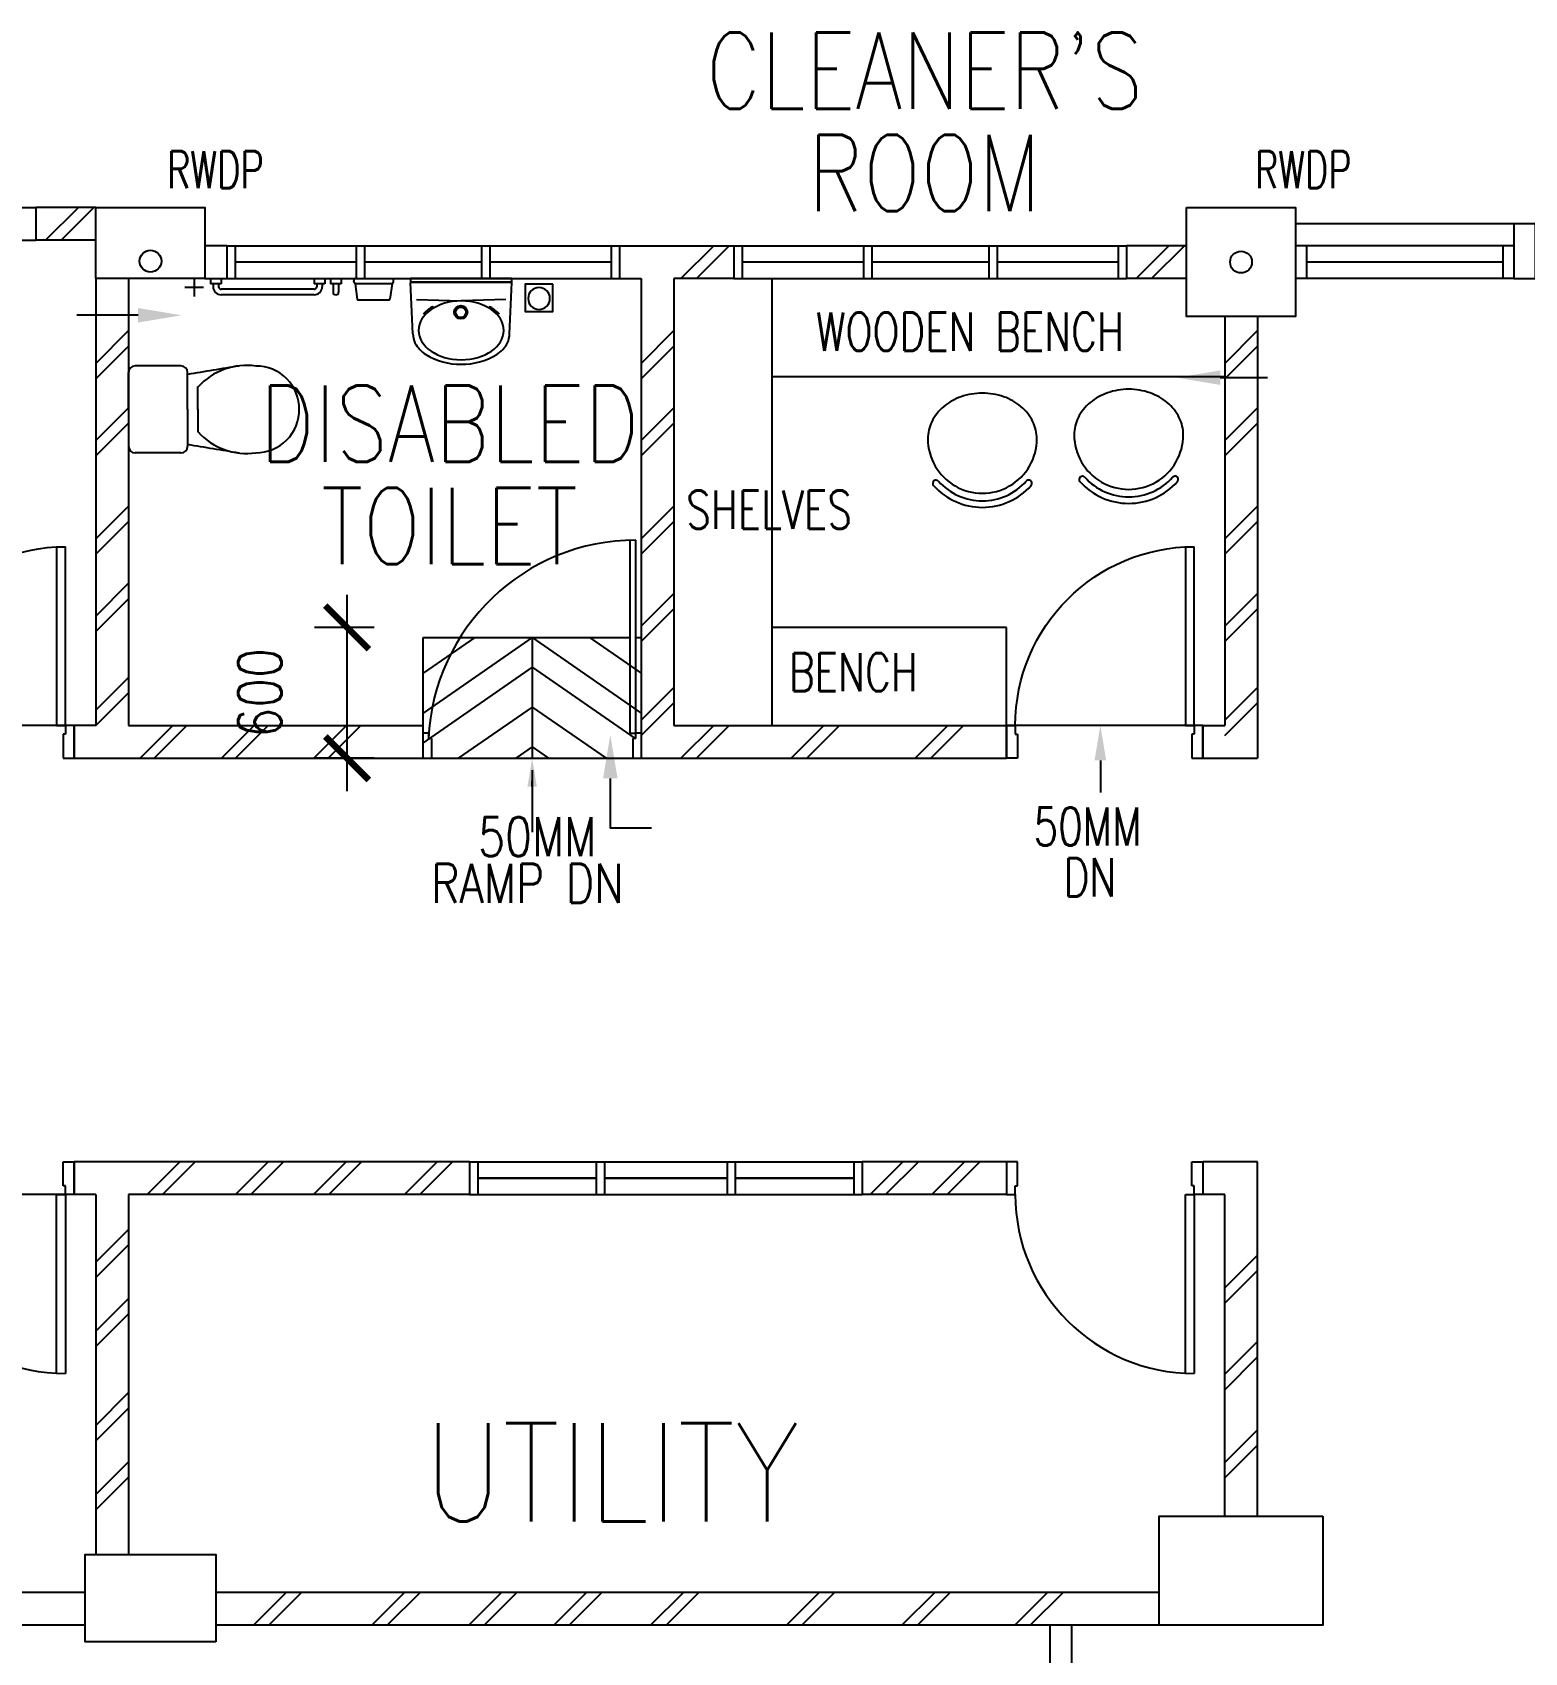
# Model space of a CAD drawing. Extents: x 2687779 to 2997471, y -863049 to -631414.
# Drawn here: x 2761675 to 2768516, y -790799 to -783371 of the extents above; entities that cross this region are included whole.
import ezdxf
from ezdxf.enums import TextEntityAlignment as Align

# ---------------------------------------------------------------- set-up
doc = ezdxf.new("R2010")
doc.units = 0
doc.header["$LTSCALE"] = 10
doc.header["$MEASUREMENT"] = 0
doc.header["$PDMODE"] = 34
doc.linetypes.add('DIVIDE', pattern=[1.25, 0.5, -0.25, 0, -0.25, 0, -0.25])
doc.layers.get('0').update_dxf_attribs({"linetype": 'CONTINUOUS'})
doc.layers.get('DEFPOINTS').update_dxf_attribs({"linetype": 'CONTINUOUS'})
for name, color, linetype in [('BO', 7, 'CONTINUOUS'), ('COL', 3, 'CONTINUOUS'), ('DIM', 7, 'CONTINUOUS'), ('DR', 7, 'CONTINUOUS'), ('DTEXT', 7, 'CONTINUOUS'), ('FIT', 5, 'CONTINUOUS'), ('FURN', 1, 'CONTINUOUS'), ('FURN1', 7, 'CONTINUOUS'), ('H', 1, 'CONTINUOUS'), ('LINE', 7, 'CONTINUOUS'), ('partition', 7, 'CONTINUOUS'), ('PIPE', 5, 'DIVIDE'), ('RWDP', 145, 'CONTINUOUS'), ('SANI', 7, 'CONTINUOUS'), ('T25', 7, 'CONTINUOUS'), ('T50', 3, 'CONTINUOUS'), ('TEX', 2, 'CONTINUOUS'), ('WALL', 2, 'CONTINUOUS'), ('WIN', 5, 'CONTINUOUS')]:
    doc.layers.add(name, color=color, linetype=linetype)
doc.styles.add('DIMTEXT', font='romans.shx', dxfattribs={"width": 0.8, "height": 400})
doc.styles.add('ROMANS', font='romans.shx', dxfattribs={"width": 0.8, "height": 100})
doc.styles.get("Standard").update_dxf_attribs({"font": 'ROMANS.SHX'})
doc.dimstyles.new('STANDARD$0', dxfattribs={"dimscale": 0, "dimtxt": 8, "dimasz": 6, "dimexe": 1, "dimexo": 1, "dimgap": 3, "dimtad": 1, "dimdec": 0, "dimlfac": -1, "dimrnd": 1, "dimzin": 0, "dimdsep": 46, "dimtxsty": 'Standard', "dimcen": 0, "dimclrd": 5, "dimclre": 250, "dimadec": 0, "dimazin": 0, "dimtfac": 1, "dimtdec": 4, "dimtofl": 0, "dimtmove": 0, "dimatfit": 3, "dimfxl": 1, "dimtolj": 1, "dimtzin": 0, "dimarcsym": 0})

# ---------------------------------------------------------------- blocks, each defined once
blk = doc.blocks.new('DR-900-B')
at = {"layer": 'DR'}
for p, q in [((0, 900), (-150, 900)), ((-150, 900), (-150, 860)), ((0, 850), (0, 900)), ((-150, 860), (-110, 860)), ((-110, 860), (-110, 850)), ((-110, 850), (0, 850)), ((-969, 80), (-150, 80)), ((-150, 80), (-150, 40)), ((-150, 40), (-970, 40)), ((-150, 40), (-110, 40)), ((-150, 0), (-150, 40)), ((0, 0), (-150, 0)), ((-110, 50), (0, 50)), ((-110, 40), (-110, 50)), ((0, 50), (0, 0))]:
    blk.add_line(p, q, dxfattribs=at)
blk.add_arc((-150, 40), 820, 90, 180, dxfattribs=at)
blk = doc.blocks.new('WC-CAP-P')
for p, q in [((-84.1, 0), (-254.1, 0)), ((-85, 0), (85, 0)), ((-284.1, -240), (-284.1, -30)), ((115, -240), (115, -30)), ((-84.1, -270), (-254.1, -270)), ((-85, -270), (85, -270)), ((-274.1, -317.5), (-274.1, -317.5)), ((-84.1, -317.5), (-189.6, -317.5)), ((-85, -317.5), (20.5, -317.5)), ((105, -317.5), (105, -317.5))]:
    blk.add_line(p, q)
for centre, radius, start, end in [((-254.1, -30), 30, 90, 180), ((85, -30), 30, 0, 90), ((-254.1, -240), 30, 180, 270), ((23685.1, -4344.3), 24273.9, 170.33681, 170.89893), ((-23854.2, -4344.3), 24273.9, 9.10107, 9.66319), ((85, -240), 30, 270, 0), ((10.3, -540), 296.7, 131.76878, 188.34412), ((-179.4, -540), 296.7, 351.65588, 48.23122), ((-85.8, -584.8), 197.4, 179.51694, 271.02679), ((-83.3, -584.8), 197.4, 268.97321, 0.48306)]:
    blk.add_arc(centre, radius, start, end)
blk = doc.blocks.new('_ARCHTICK')
at = {"color": 0, "linetype": 'ByBlock', "const_width": 0.15}
blk.add_lwpolyline([(-0.5, -0.5), (0.5, 0.5)], dxfattribs=at)
blk = doc.blocks.new('*D224')
at = {"layer": 'DEFPOINTS', "color": 0, "transparency": 16777216}
for p in [(2763117.8, -786099.1), (2763391.3, -786099.1), (2763391.3, -786699.1)]:
    blk.add_point(p, dxfattribs=at)
at = {"layer": 'DIM', "color": 7, "lineweight": -2, "transparency": 16777216}
for p, q in [((2763117.8, -786849.1), (2763117.8, -785949.1)), ((2763241.3, -786099.1), (2762967.8, -786099.1)), ((2763241.3, -786699.1), (2762967.8, -786699.1))]:
    blk.add_line(p, q, dxfattribs=at)
at = {"layer": 'DIM', "color": 7, "lineweight": -2, "transparency": 16777216, "xscale": 200, "yscale": 200, "zscale": 200}
for p, rotation in [((2763117.8, -786099.1), 90), ((2763117.8, -786699.1), 270)]:
    blk.add_blockref('_ARCHTICK', p, dxfattribs=dict(at, rotation=rotation))
at = {"layer": 'DIM', "color": 7, "transparency": 16777216, "insert": (2762717.8, -786399.1), "char_height": 200, "attachment_point": 5, "rotation": 90, "style": 'ROMANS'}
blk.add_mtext('\\A1;600', dxfattribs=at)
blk = doc.blocks.new('100FT')
at = {"layer": 'PIPE', "linetype": 'Continuous'}
blk.add_circle((0, 0), 50, dxfattribs=at)
blk = doc.blocks.new('A$C7CE3714C')
at = {"layer": 'FIT'}
blk.add_lwpolyline([(0, 0), (126, 0), (126, 126), (0, 126)], close=True, dxfattribs=at)
at = {"layer": 'FIT', "xscale": -1}
blk.add_blockref('100FT', (63, 65.7), dxfattribs=at)
blk = doc.blocks.new('ELLIPSE')
blk.add_circle((0.5, 0.5), 0.5)
blk = doc.blocks.new('P', base_point=(9.1686, 7.4202))
for radius in [0.0407, 0.0315]:
    blk.add_circle((9.166, 7.4179), radius)
blk = doc.blocks.new('BASIN-2')
for p, q in [((310, 0), (-310, 0)), ((-295, -313.8), (-310.1, -0.1)), ((295, -313.8), (310.1, -0.1)), ((-273.1, -104), (-0.1, -113.8)), ((273.1, -104), (0.1, -113.8))]:
    blk.add_line(p, q)
for centre, radius, start, end in [((-23.4, -399.8), 293.9, 122.15738, 135.58726), ((-176.4, -155.7), 5.79, 327.23155, 125.54576), ((176.4, -155.7), 5.79, 54.45424, 212.76845), ((23.4, -399.8), 293.9, 44.41274, 57.84262), ((-163.3, -314.9), 131.7, 179.49571, 205.01035), ((-101.9, -267.9), 207.9, 209.5959, 236.4372), ((101.9, -267.9), 207.9, 303.5628, 330.4041), ((163.3, -314.9), 131.7, 334.98965, 0.50429), ((-7.3, -98), 402.1, 238.60271, 271.03629), ((7.3, -98), 402.1, 268.96371, 301.39729)]:
    blk.add_arc(centre, radius, start, end)
for name, p, xscale, yscale, zscale in [('ELLIPSE', (260.6, -472.6), -521.326566894229, 358.7639225105095, 521.3265668942295), ('P', (-0.1, -180.4), 1000, 1000, 1000)]:
    blk.add_blockref(name, p, dxfattribs=dict(xscale=xscale, yscale=yscale, zscale=zscale))
blk = doc.blocks.new('CHAIR10')
at = {"layer": 'FURN1', "color": 1}
for centre, radius, start, end in [((-514.8, 735.5), 215.6, 116.38266, 140.13601), ((-532.7, 771.5), 175.4, 90, 116.38266), ((-532.7, 696.9), 250, 270, 90), ((-328.1, 909.2), 15, 48.15991, 228.15991), ((-518.2, 696.9), 270, 311.84009, 48.15991), ((-518.2, 696.9), 300, 311.84009, 48.15991), ((-486.8, 712.1), 252.1, 140.13601, 160.9198), ((-442.9, 696.9), 298.6, 160.9198, 180), ((-442.9, 696.9), 298.6, 180, 199.0802), ((-486.8, 681.7), 252.1, 199.0802, 219.86399), ((-514.8, 658.3), 215.6, 219.86399, 243.61734), ((-532.7, 622.3), 175.4, 243.61734, 270), ((-328.1, 484.6), 15, 131.84009, 311.84009)]:
    blk.add_arc(centre, radius, start, end, dxfattribs=at)

msp = doc.modelspace()

# ---------------------------------------------------------------- linework, layer by layer
at = {"color": 9}
msp.add_line((2771966.3, -784249.1), (2767466.3, -784249.1), dxfattribs=at)
at = {"color": 8, "linetype": 'Continuous'}
for p, q in [((2763966.3, -786145.3), (2763466.3, -786492.1)), ((2763703.2, -786145.3), (2763466.3, -786309.5)), ((2763966.3, -786145.3), (2763966.3, -786699.1)), ((2763966.3, -786145.3), (2764466.3, -786492.1)), ((2764229.5, -786145.3), (2764466.3, -786309.5)), ((2763966.3, -786281.7), (2763466.3, -786628.5)), ((2763966.3, -786281.7), (2764438.4, -786609.1)), ((2763966.3, -786464.2), (2763627.7, -786699.1)), ((2763966.3, -786464.2), (2764305, -786699.1)), ((2763966.3, -786646.8), (2763890.9, -786699.1)), ((2763966.3, -786646.8), (2764041.8, -786699.1))]:
    msp.add_line(p, q, dxfattribs=at)
at = {"layer": 'BO', "color": 7, "linetype": 'Continuous'}
msp.add_line((2767121, -784954), (2767337.1, -784954), dxfattribs=at)
msp.add_solid([(2767121, -784987.3), (2767121, -784920.7), (2766921, -784954)], dxfattribs=at)
at = {"layer": 'COL'}
msp.add_line((2762466.3, -784499.1), (2761966.3, -784499.1), dxfattribs=at)
msp.add_lwpolyline([(2761966.3, -784499.1), (2761966.3, -784174.1), (2762466.3, -784174.1), (2762466.3, -784499.1)], dxfattribs=at)
for points in [[(2766966.3, -784174.1), (2767466.3, -784174.1), (2767466.3, -784674.1), (2766966.3, -784674.1)], [(2767591.3, -790174.1), (2767591.3, -790674.1), (2766841.3, -790674.1), (2766841.3, -790174.1)], [(2762516.3, -790749.1), (2761916.3, -790749.1), (2761916.3, -790349.1), (2762516.3, -790349.1)]]:
    msp.add_lwpolyline(points, close=True, dxfattribs=at)
at = {"layer": 'DR', "color": 7}
for p, q in [((2764416.3, -786584.1), (2764416.3, -785699.1)), ((2764441.3, -786609.1), (2764441.3, -785698.7)), ((2763491.7, -786584.1), (2763466.3, -786584.1)), ((2763491.3, -786584.1), (2763491.3, -786609.1)), ((2763504.3, -786609.1), (2763491.3, -786609.1)), ((2763504.3, -786609.1), (2763504.3, -786699.1)), ((2764416.3, -786584.1), (2764441.3, -786584.1)), ((2764441.3, -786609.1), (2764428.3, -786609.1)), ((2764428.3, -786609.1), (2764428.3, -786699.1)), ((2764466.3, -786584.1), (2764441.3, -786584.1))]:
    msp.add_line(p, q, dxfattribs=at)
at = {"layer": 'DR', "linetype": 'Continuous', "ltscale": 10000}
for p, q in [((2761866.3, -786549.1), (2760966.3, -786549.1)), ((2767041.3, -786549.1), (2766141.3, -786549.1)), ((2761866.3, -788699.1), (2760966.3, -788699.1))]:
    msp.add_line(p, q, dxfattribs=at)
at = {"layer": 'DR', "color": 7}
msp.add_arc((2764442.8, -786651.1), 952.4, 90.08846, 177.47065, dxfattribs=at)
at = {"layer": 'DTEXT', "color": 5}
for p, q in [((2763154.6, -784524), (2763164.4, -784593.7)), ((2763324.3, -784524), (2763314.4, -784593.7))]:
    msp.add_line(p, q, dxfattribs=at)
for centre, radius, start, end in [((2763164.4, -784510.7), 16.5, 134.68563, 233.51246), ((2763314.4, -784510.7), 16.5, 306.48754, 45.31437), ((2763169.4, -784593), 5, 188.02773, 270), ((2763309.5, -784593), 5, 270, 351.97227)]:
    msp.add_arc(centre, radius, start, end, dxfattribs=at)
at = {"layer": 'FURN', "linetype": 'Continuous'}
for p, q in [((2765066.3, -786549.1), (2765066.3, -784499.1)), ((2765066.3, -784949.1), (2767141.3, -784949.1)), ((2766141.3, -786099.1), (2765066.3, -786099.1)), ((2766141.3, -786549.1), (2766141.3, -786099.1))]:
    msp.add_line(p, q, dxfattribs=at)
at = {"layer": 'H'}
for p, q in [((2761735.7, -784324.1), (2761885.7, -784174.1)), ((2761806.4, -784324.1), (2761956.4, -784174.1)), ((2764648.7, -784499.1), (2764798.7, -784349.1)), ((2764719.4, -784499.1), (2764869.4, -784349.1)), ((2766735.7, -784499.1), (2766885.7, -784349.1)), ((2766806.4, -784499.1), (2766956.4, -784349.1)), ((2761966.3, -784888.5), (2762116.3, -784738.5)), ((2764466.3, -784888.5), (2764616.3, -784738.5)), ((2767141.3, -784888.5), (2767291.3, -784738.5)), ((2761966.3, -784959.2), (2762116.3, -784809.2)), ((2764466.3, -784959.2), (2764616.3, -784809.2)), ((2767141.3, -784959.2), (2767291.3, -784809.2)), ((2761966.3, -785242.3), (2762116.3, -785092.3)), ((2764466.3, -785242.3), (2764616.3, -785092.3)), ((2767141.3, -785242.3), (2767291.3, -785092.3)), ((2761966.3, -785313), (2762116.3, -785163)), ((2764466.3, -785313), (2764616.3, -785163)), ((2767141.3, -785313), (2767291.3, -785163)), ((2761966.3, -785693.1), (2762116.3, -785543.1)), ((2764466.3, -785693.1), (2764616.3, -785543.1)), ((2767141.3, -785693.1), (2767291.3, -785543.1)), ((2761966.3, -785763.8), (2762116.3, -785613.8)), ((2764466.3, -785763.8), (2764616.3, -785613.8)), ((2767141.3, -785763.8), (2767291.3, -785613.8)), ((2761966.3, -786046.9), (2762116.3, -785896.9)), ((2764466.3, -786093.1), (2764616.3, -785943.1)), ((2767141.3, -786093.1), (2767291.3, -785943.1)), ((2761966.3, -786117.6), (2762116.3, -785967.6)), ((2764466.3, -786163.8), (2764616.3, -786013.8)), ((2767141.3, -786163.8), (2767291.3, -786013.8)), ((2761966.3, -786478.2), (2762116.3, -786328.2)), ((2764466.3, -786524.3), (2764616.3, -786374.3)), ((2767141.3, -786524.3), (2767291.3, -786374.3)), ((2761966.3, -786548.9), (2762116.3, -786398.9)), ((2764466.3, -786595), (2764616.3, -786445)), ((2767141.3, -786595), (2767291.3, -786445)), ((2762168.7, -786699.1), (2762318.7, -786549.1)), ((2762233.3, -786699.1), (2762383.3, -786549.1)), ((2762541.6, -786699.1), (2762691.6, -786549.1)), ((2762606.2, -786699.1), (2762756.2, -786549.1)), ((2762965.7, -786699.1), (2763115.7, -786549.1)), ((2763030.4, -786699.1), (2763180.4, -786549.1)), ((2764648.7, -786699.1), (2764798.7, -786549.1)), ((2764719.4, -786699.1), (2764869.4, -786549.1)), ((2765154.3, -786699.1), (2765304.3, -786549.1)), ((2765225, -786699.1), (2765375, -786549.1)), ((2765722.7, -786699.1), (2765872.7, -786549.1)), ((2765793.4, -786699.1), (2765943.4, -786549.1)), ((2762200.8, -788699.1), (2762350.8, -788549.1)), ((2762271.5, -788699.1), (2762421.5, -788549.1)), ((2762605.8, -788699.1), (2762755.8, -788549.1)), ((2762676.5, -788699.1), (2762826.5, -788549.1)), ((2762963.8, -788699.1), (2763113.8, -788549.1)), ((2763034.5, -788699.1), (2763184.5, -788549.1)), ((2763380.8, -788699.1), (2763530.8, -788549.1)), ((2763451.5, -788699.1), (2763601.5, -788549.1)), ((2765516.1, -788699.1), (2765666.1, -788549.1)), ((2765586.9, -788699.1), (2765736.9, -788549.1)), ((2765798.1, -788699.1), (2765948.1, -788549.1)), ((2765868.9, -788699.1), (2766018.9, -788549.1)), ((2761966.3, -789009.4), (2762116.3, -788859.4)), ((2761966.3, -789080.1), (2762116.3, -788930.1)), ((2767141.3, -789126.4), (2767291.3, -788976.4)), ((2767141.3, -789197.1), (2767291.3, -789047.1)), ((2761966.3, -789325.8), (2762116.3, -789175.8)), ((2761966.3, -789396.5), (2762116.3, -789246.5)), ((2767141.3, -789523.2), (2767291.3, -789373.2)), ((2767141.3, -789593.9), (2767291.3, -789443.9)), ((2761966.3, -789757.3), (2762116.3, -789607.3)), ((2761966.3, -789828), (2762116.3, -789678)), ((2767141.3, -789927.2), (2767291.3, -789777.2)), ((2767141.3, -789997.9), (2767291.3, -789847.9)), ((2761966.3, -790073.8), (2762116.3, -789923.8)), ((2761966.3, -790144.5), (2762116.3, -789994.5)), ((2762688.8, -790674.1), (2762838.8, -790524.1)), ((2762759.5, -790674.1), (2762909.5, -790524.1)), ((2763231.4, -790674.1), (2763381.4, -790524.1)), ((2763302.2, -790674.1), (2763452.2, -790524.1)), ((2763675.5, -790674.1), (2763825.5, -790524.1)), ((2763746.2, -790674.1), (2763896.2, -790524.1)), ((2764065.4, -790674.1), (2764215.4, -790524.1)), ((2764136.2, -790674.1), (2764286.2, -790524.1)), ((2764509.5, -790674.1), (2764659.5, -790524.1)), ((2764580.2, -790674.1), (2764730.2, -790524.1)), ((2765132.3, -790674.1), (2765282.3, -790524.1)), ((2765203, -790674.1), (2765353, -790524.1)), ((2765661.8, -790674.1), (2765811.8, -790524.1)), ((2765732.5, -790674.1), (2765882.5, -790524.1)), ((2766179.4, -790674.1), (2766329.4, -790524.1)), ((2766250.1, -790674.1), (2766400.1, -790524.1))]:
    msp.add_line(p, q, dxfattribs=at)
at = {"layer": 'LINE', "color": 7, "linetype": 'Continuous'}
for p, q in [((2762159.3, -784668.2), (2761879.1, -784668.2)), ((2764324.6, -786791.6), (2764324.6, -787020.2))]:
    msp.add_line(p, q, dxfattribs=at)
at = {"layer": 'LINE', "color": 1}
for p, q in [((2763966.3, -786752.9), (2763966.3, -787038.3)), ((2763966.3, -786829.1), (2763966.3, -786802.1))]:
    msp.add_line(p, q, dxfattribs=at)
at = {"layer": 'LINE', "linetype": 'Continuous'}
msp.add_line((2764512.9, -787020.2), (2764324.6, -787020.2), dxfattribs=at)
at = {"layer": 'LINE', "color": 2}
msp.add_lwpolyline([(2763409.3, -784514.7), (2763873.6, -784514.7), (2763873.6, -784499.1), (2763409.3, -784499.1)], close=True, dxfattribs=at)
at = {"layer": 'LINE', "color": 7, "linetype": 'Continuous'}
for points in [[(2762159.3, -784634.8), (2762159.3, -784701.5), (2762359.3, -784668.2)], [(2764291.3, -786791.6), (2764358, -786791.6), (2764324.6, -786591.6)]]:
    msp.add_solid(points, dxfattribs=at)
at = {"layer": 'LINE', "color": 1}
msp.add_solid([(2763988, -786829.1), (2763944.7, -786829.1), (2763966.3, -786699.1)], dxfattribs=at)
at = {"layer": 'partition'}
msp.add_line((2766141.3, -786549.1), (2766141.3, -786699.1), dxfattribs=at)
at = {"layer": 'partition', "linetype": 'Continuous'}
for p, q in [((2766341.3, -790849.1), (2766341.3, -790674.1)), ((2766441.3, -790849.1), (2766441.3, -790674.1))]:
    msp.add_line(p, q, dxfattribs=at)
at = {"layer": 'RWDP', "color": 142, "linetype": 'Continuous'}
for centre in [(2762216.3, -784420), (2767216.3, -784424.1)]:
    msp.add_circle(centre, 50, dxfattribs=at)
at = {"layer": 'SANI'}
for p, q in [((2763466.3, -786145.3), (2764416.3, -786145.3)), ((2763466.3, -786595.3), (2763466.3, -786145.3)), ((2764441.3, -786145.3), (2764466.3, -786145.3)), ((2763466.3, -786699.1), (2764466.3, -786699.1))]:
    msp.add_line(p, q, dxfattribs=at)
at = {"layer": 'SANI', "color": 1}
msp.add_line((2766571.3, -786709.1), (2766571.3, -786855.4), dxfattribs=at)
msp.add_solid([(2766544.7, -786709.1), (2766598, -786709.1), (2766571.3, -786549.1)], dxfattribs=at)
at = {"layer": 'WALL'}
for p, q in [((2761691.3, -784174.1), (2761691.3, -784324.1)), ((2761966.3, -784174.1), (2761691.3, -784174.1)), ((2761966.3, -784324.1), (2761691.3, -784324.1)), ((2762566.3, -784349.1), (2762466.3, -784349.1)), ((2762566.3, -784349.1), (2762566.3, -784499.1)), ((2764366.3, -784349.1), (2764891.3, -784349.1)), ((2764366.3, -784349.1), (2764366.3, -784499.1)), ((2764891.3, -784349.1), (2764891.3, -784499.1)), ((2766691.3, -784349.1), (2766691.3, -784499.1)), ((2766966.3, -784349.1), (2766691.3, -784349.1)), ((2761966.3, -784499.1), (2761966.3, -786549.1)), ((2762116.3, -784499.1), (2762116.3, -786549.1)), ((2762466.3, -784499.1), (2762566.3, -784499.1)), ((2764366.3, -784499.1), (2764466.3, -784499.1)), ((2764466.3, -784499.1), (2764466.3, -786699.1)), ((2764616.3, -784499.1), (2764616.3, -786549.1)), ((2764891.3, -784499.1), (2764616.3, -784499.1)), ((2766966.3, -784499.1), (2766691.3, -784499.1)), ((2767141.3, -784674.1), (2767141.3, -786549.1)), ((2767291.3, -784674.1), (2767291.3, -786699.1)), ((2761966.3, -786549.1), (2761866.3, -786549.1)), ((2761866.3, -786549.1), (2761866.3, -786699.1)), ((2762116.3, -786549.1), (2763466.3, -786549.1)), ((2763466.3, -786699.1), (2763466.3, -786549.1)), ((2764616.3, -786549.1), (2766141.3, -786549.1)), ((2767041.3, -786549.1), (2767041.3, -786699.1)), ((2767041.3, -786549.1), (2767141.3, -786549.1)), ((2761866.3, -786699.1), (2763466.3, -786699.1)), ((2764466.3, -786699.1), (2766141.3, -786699.1)), ((2767041.3, -786699.1), (2767141.3, -786699.1)), ((2767141.3, -786699.1), (2767291.3, -786699.1)), ((2761866.3, -788699.1), (2761866.3, -788549.1)), ((2763678.8, -788549.1), (2761866.3, -788549.1)), ((2766141.3, -788549.1), (2765478.8, -788549.1)), ((2767291.3, -788549.1), (2767041.3, -788549.1)), ((2767291.3, -790174.1), (2767291.3, -788549.1)), ((2761966.3, -788699.1), (2761866.3, -788699.1)), ((2761966.3, -788699.1), (2761966.3, -790349.1)), ((2762116.3, -788699.1), (2762116.3, -790349.1)), ((2763678.8, -788699.1), (2762116.3, -788699.1)), ((2766141.3, -788699.1), (2765478.8, -788699.1)), ((2767141.3, -788699.1), (2767041.3, -788699.1)), ((2767141.3, -790174.1), (2767141.3, -788699.1)), ((2761916.3, -790524.1), (2757591.3, -790524.1)), ((2766841.3, -790524.1), (2762516.3, -790524.1)), ((2761916.3, -790674.1), (2757591.3, -790674.1)), ((2766841.3, -790674.1), (2762516.3, -790674.1))]:
    msp.add_line(p, q, dxfattribs=at)
at = {"layer": 'WALL', "color": 7}
for p, q in [((2762416.3, -784499.5), (2762416.3, -784582.3)), ((2762459.1, -784540.9), (2762373.6, -784540.9))]:
    msp.add_line(p, q, dxfattribs=at)
at = {"layer": 'WALL', "color": 5}
for p, q in [((2762491.8, -784499.1), (2762491.8, -784524.1)), ((2762503.8, -784524.1), (2762503.8, -784537.1)), ((2762528.8, -784524.1), (2762528.8, -784537.1)), ((2762540.8, -784499.1), (2762540.8, -784524.1)), ((2762966.8, -784499.1), (2762966.8, -784524.1)), ((2762978.8, -784524.1), (2762978.8, -784537.1)), ((2763003.8, -784524.1), (2763003.8, -784537.1)), ((2763015.8, -784499.1), (2763015.8, -784524.1)), ((2763041.8, -784499.1), (2763041.8, -784524.1)), ((2763053.8, -784524.1), (2763053.8, -784562.1)), ((2763078.8, -784524.1), (2763078.8, -784562.1)), ((2763090.8, -784499.1), (2763090.8, -784524.1)), ((2763324.2, -784524), (2763154.6, -784524)), ((2763169.4, -784598), (2763309.5, -784598))]:
    msp.add_line(p, q, dxfattribs=at)
at = {"layer": 'WALL', "color": 5, "linetype": 'Continuous'}
for p, q in [((2762540.8, -784524.1), (2762491.8, -784524.1)), ((2763015.8, -784524.1), (2762966.8, -784524.1)), ((2763090.8, -784524.1), (2763041.8, -784524.1)), ((2762967, -784574.1), (2762540.7, -784574.1)), ((2762966.8, -784549.1), (2762540.8, -784549.1)), ((2763066.8, -784574.1), (2763065.8, -784574.1))]:
    msp.add_line(p, q, dxfattribs=at)
at = {"layer": 'WALL'}
msp.add_lwpolyline([(2768466.3, -784249.1), (2768466.3, -784499.1), (2768566.3, -784499.1), (2768566.3, -784249.1)], close=True, dxfattribs=at)
at = {"layer": 'WALL', "color": 5, "linetype": 'Continuous'}
for centre, radius, start, end in [((2762540.8, -784537.1), 37, 180, 270), ((2762540.8, -784537.1), 12, 180, 270), ((2762966.8, -784537.1), 37, 270, 0), ((2762966.8, -784537.1), 12, 270, 0), ((2763065.8, -784562.1), 12, 180, 270), ((2763066.8, -784562.1), 12, 270.00262, 0)]:
    msp.add_arc(centre, radius, start, end, dxfattribs=at)
at = {"layer": 'WIN'}
for p, q in [((2759891.3, -784174.1), (2761691.3, -784174.1)), ((2759891.3, -784324.1), (2761691.3, -784324.1)), ((2762566.3, -784349.1), (2764366.3, -784349.1)), ((2762604.3, -784349.1), (2762604.3, -784499.1)), ((2763160, -784349.1), (2763160, -784499.1)), ((2763198, -784349.1), (2763198, -784499.1)), ((2763734.7, -784349.1), (2763734.7, -784499.1)), ((2763772.7, -784349.1), (2763772.7, -784499.1)), ((2764328.3, -784349.1), (2764328.3, -784499.1)), ((2764891.3, -784349.1), (2766691.3, -784349.1)), ((2764929.3, -784349.1), (2764929.3, -784499.1)), ((2765485, -784349.1), (2765485, -784499.1)), ((2765523, -784349.1), (2765523, -784499.1)), ((2766059.7, -784349.1), (2766059.7, -784499.1)), ((2766097.7, -784349.1), (2766097.7, -784499.1)), ((2766653.3, -784349.1), (2766653.3, -784499.1)), ((2768466.3, -784349.1), (2767466.3, -784349.1)), ((2767516.3, -784349.1), (2767516.3, -784499.1)), ((2768416.3, -784349.1), (2768416.3, -784499.1)), ((2762566.3, -784499.1), (2764366.3, -784499.1)), ((2764891.3, -784499.1), (2766691.3, -784499.1)), ((2768466.3, -784499.1), (2767466.3, -784499.1)), ((2763678.8, -788549.1), (2765478.8, -788549.1)), ((2763678.8, -788549.1), (2763678.8, -788699.1)), ((2763716.8, -788549.1), (2763716.8, -788699.1)), ((2764259.8, -788549.1), (2764259.8, -788699.1)), ((2764297.8, -788549.1), (2764297.8, -788699.1)), ((2764859.8, -788549.1), (2764859.8, -788699.1)), ((2764897.8, -788549.1), (2764897.8, -788699.1)), ((2765440.8, -788549.1), (2765440.8, -788699.1)), ((2765478.8, -788549.1), (2765478.8, -788699.1)), ((2763678.8, -788699.1), (2765478.8, -788699.1))]:
    msp.add_line(p, q, dxfattribs=at)
at = {"layer": 'WIN', "const_width": 10, "flags": 128}
for points in [[(2762604.3, -784424.1), (2763160, -784424.1)], [(2763198, -784424.1), (2763734.7, -784424.1)], [(2763772.7, -784424.1), (2764328.3, -784424.1)], [(2764929.3, -784424.1), (2765485, -784424.1)], [(2765523, -784424.1), (2766059.7, -784424.1)], [(2766097.7, -784424.1), (2766653.3, -784424.1)], [(2768416.3, -784424.1), (2767516.3, -784424.1)], [(2764259.8, -788624.1), (2763716.8, -788624.1)], [(2764297.8, -788624.1), (2764859.8, -788624.1)], [(2764897.8, -788624.1), (2765440.8, -788624.1)]]:
    msp.add_lwpolyline(points, dxfattribs=at)

# ---------------------------------------------------------------- block references
at = {"layer": 'BO', "linetype": 'Continuous', "rotation": 270}
for p in [(2765333.5, -785766.8), (2766004.5, -785748.8)]:
    msp.add_blockref('CHAIR10', p, dxfattribs=at)
at = {"layer": 'SANI', "linetype": 'Continuous', "extrusion": (0, 0, -1), "xscale": -0.75, "yscale": 0.75, "zscale": -0.75}
msp.add_blockref('BASIN-2', (-2763641.1, -784517.2), dxfattribs=at)
at = {"layer": 'SANI', "rotation": 90}
msp.add_blockref('WC-CAP-P', (2762116.3, -785015), dxfattribs=at)
at = {"layer": 'T25', "rotation": 180}
msp.add_blockref('A$C7CE3714C', (2764060.8, -784525.3), dxfattribs=at)
msp.add_blockref('A$C7CE3714C', (2764060.8, -784525.3), dxfattribs=at)
at = {"layer": 'WALL', "linetype": 'Continuous', "xscale": -1, "rotation": 90}
for p in [(2761866.3, -786699.1), (2767041.3, -786699.1)]:
    msp.add_blockref('DR-900-B', p, dxfattribs=at)
at = {"layer": 'WALL', "linetype": 'Continuous', "rotation": 90}
for p in [(2761866.3, -788549.1), (2767041.3, -788549.1)]:
    msp.add_blockref('DR-900-B', p, dxfattribs=at)

# ---------------------------------------------------------------- texts
at = {"color": 7, "style": 'ROMANS', "width": 0.8}
for s, p in [('50MM', (2763718.6, -787148.3)), ('RAMP DN', (2763503.7, -787362.4))]:
    msp.add_text(s, height=180, dxfattribs=at).set_placement(p)
at = {"layer": 'FURN', "color": 7, "ltscale": 0.5, "style": 'ROMANS', "width": 0.75}
for s, p in [('WOODEN BENCH', (2765267.8, -784830.5)), ('SHELVES', (2764672.8, -785646.5)), ('BENCH', (2765143.8, -786391.5))]:
    msp.add_text(s, height=175, dxfattribs=at).set_placement(p)
at = {"layer": 'RWDP', "color": 142, "style": 'ROMANS', "width": 0.7}
for p in [(2762292.4, -784085.4), (2767279.8, -784085.4)]:
    msp.add_text('RWDP', height=170, dxfattribs=at).set_placement(p)
at = {"layer": 'T50', "color": 3, "style": 'DIMTEXT', "width": 0.8}
for s, p in [("CLEANER'S", (2765765.8, -783546.2, 3887.4)), ('ROOM', (2765765.8, -784015.2, 3887.4)), ('DISABLED', (2763587.3, -785165.1, 3887.4)), ('TOILET', (2763587.3, -785634.1, 3887.4))]:
    msp.add_text(s, height=350, dxfattribs=at).set_placement(p, align=Align.MIDDLE)
at = {"layer": 'T50', "color": 3, "style": 'ROMANS', "width": 0.85}
msp.add_text('UTILITY', height=450, dxfattribs=at).set_placement((2763469.7, -790197.8))
at = {"layer": 'TEX', "color": 7, "ltscale": 0.5, "style": 'ROMANS', "width": 0.75}
for s, p in [('50MM ', (2766265.3, -787099.1)), ('DN', (2766402.8, -787332.5))]:
    msp.add_text(s, height=175, dxfattribs=at).set_placement(p)

# ---------------------------------------------------------------- dimensions: what is measured, and where the dimension line sits
at = {"layer": 'DIM'}
dim = msp.add_aligned_dim(p1=(2763391.3, -786699.1), p2=(2763391.3, -786099.1), distance=273.6, dimstyle='STANDARD$0', override={"dimscale": 100, "dimtxt": 2, "dimasz": 2, "dimexe": 1.5, "dimexo": 1.5, "dimgap": 1, "dimtxsty": 'ROMANS', "dimblk": 'ARCHTICK', "dimdle": 1.5, "dimclrd": 7, "dimclre": 7, "dimclrt": 7, "dimtdec": 0, "dimtmove": 2}, dxfattribs=at)
dim.commit()
dim.dimension.update_dxf_attribs({"geometry": '*D224', "text_midpoint": (2762717.8, -786399.1)})

doc.saveas('drawing.dxf')
